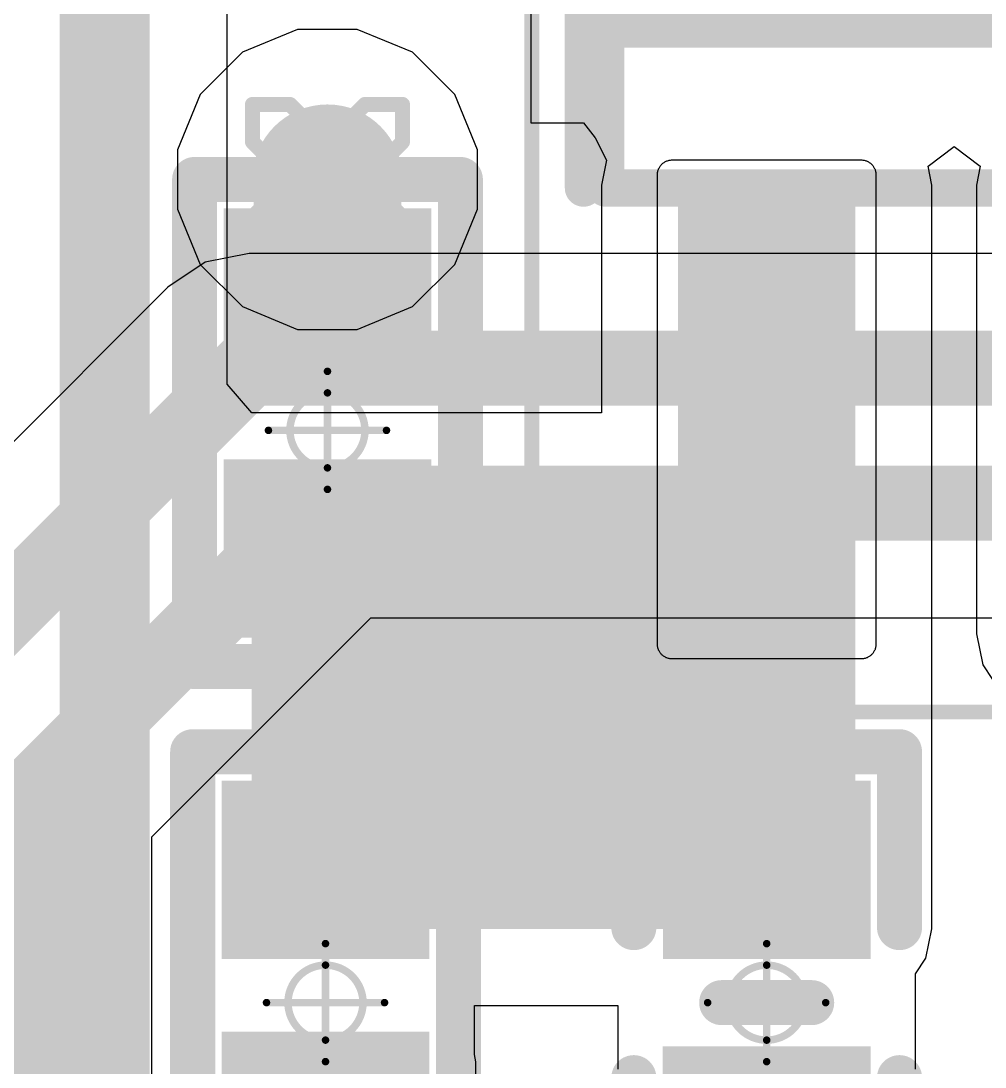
# Model space of a CAD drawing. Header units: inches. Extents: x -0.5 to 14, y -0.2 to 4.7.
# Drawn here: x 0.1242 to 0.2527, y 0.7315 to 0.871 of the extents above; entities that cross this region are included whole.
import ezdxf

# ---------------------------------------------------------------- set-up
doc = ezdxf.new("R2010")
doc.units = ezdxf.units.IN
doc.header["$MEASUREMENT"] = 0
for name, color, linetype in [('Bottom Layer', 5, 'Continuous'), ('Drill Drawing', 1, 'Continuous'), ('GND', 16, 'Continuous'), ('Mechanical 13', 56, 'Continuous'), ('Mechanical 15', 56, 'Continuous'), ('POWER', 76, 'Continuous'), ('Top Layer', 1, 'Continuous'), ('Top Overlay', 2, 'Continuous'), ('Top Paste', 8, 'Continuous'), ('Top Solder', 216, 'Continuous'), ('Via Holes', 16, 'Continuous')]:
    doc.layers.add(name, color=color, linetype=linetype)

# ---------------------------------------------------------------- blocks, each defined once
blk = doc.blocks.new('R_0402_L_25')
at = {"layer": 'Top Layer'}
for points in [[(-0.02363, 0.00984), (-0.00788, 0.00984), (-0.00788, -0.00985), (-0.02363, -0.00985)], [(0.00984, 0.00984), (0.02559, 0.00984), (0.02559, -0.00985), (0.00984, -0.00985)]]:
    blk.add_hatch(color=1, dxfattribs=at).paths.add_polyline_path(points)
at = {"layer": 'Top Paste'}
for points in [[(-0.02363, 0.00984), (-0.00788, 0.00984), (-0.00788, -0.00985), (-0.02363, -0.00985)], [(0.00984, 0.00984), (0.02559, 0.00984), (0.02559, -0.00985), (0.00984, -0.00985)]]:
    blk.add_hatch(color=8, dxfattribs=at).paths.add_polyline_path(points)
at = {"layer": 'Top Solder'}
for points in [[(-0.02763, 0.01384), (-0.00388, 0.01384), (-0.00388, -0.01385), (-0.02763, -0.01385)], [(0.00584, 0.01384), (0.02959, 0.01384), (0.02959, -0.01385), (0.00584, -0.01385)]]:
    blk.add_hatch(color=216, dxfattribs=at).paths.add_polyline_path(points)
at = {"layer": 'Mechanical 15'}
for points in [[(0, 0.00787, 0.001, 0.001, 0), (0, -0.00787, 0.001, 0.001, 0)], [(-0.00787, 0, 0.001, 0.001, 0), (0.00787, 0, 0.001, 0.001, 0)]]:
    blk.add_lwpolyline(points, format="xyseb", dxfattribs=at)
for points in [[(-0.00025, 0.00787, 0.0005, 0.0005, 1), (0.00025, 0.00787, 0.0005, 0.0005, 1)], [(0.005, 0, 0.001, 0.001, 1), (-0.005, 0, 0.001, 0.001, 1)], [(-0.00812, 0, 0.0005, 0.0005, 1), (-0.00762, 0, 0.0005, 0.0005, 1)], [(-0.00525, 0, 0.0005, 0.0005, 1), (-0.00475, 0, 0.0005, 0.0005, 1)], [(0.00475, 0, 0.0005, 0.0005, 1), (0.00525, 0, 0.0005, 0.0005, 1)], [(0.00762, 0, 0.0005, 0.0005, 1), (0.00812, 0, 0.0005, 0.0005, 1)], [(-0.00025, -0.00787, 0.0005, 0.0005, 1), (0.00025, -0.00787, 0.0005, 0.0005, 1)]]:
    blk.add_lwpolyline(points, format="xyseb", close=True, dxfattribs=at)
at = {"layer": 'Top Overlay'}
for points in [[(-0.0315, 0.01771, 0.006, 0.006, 0), (-0.0315, -0.01772, 0.006, 0.006, 0)], [(-0.0315, 0.01771, 0.006, 0.006, 0), (0.03346, 0.01771, 0.006, 0.006, 0)], [(0.03346, 0.01771, 0.006, 0.006, 0), (0.03346, -0.01772, 0.006, 0.006, 0)], [(-0.0315, -0.01772, 0.006, 0.006, 0), (0.03346, -0.01772, 0.006, 0.006, 0)]]:
    blk.add_lwpolyline(points, format="xyseb", dxfattribs=at)
for points in [[(-0.033, 0.01771, 0.003, 0.003, 1), (-0.03, 0.01771, 0.003, 0.003, 1)], [(-0.033, 0.01771, 0.003, 0.003, 1), (-0.03, 0.01771, 0.003, 0.003, 1)], [(0.03196, 0.01771, 0.003, 0.003, 1), (0.03496, 0.01771, 0.003, 0.003, 1)], [(0.03196, 0.01771, 0.003, 0.003, 1), (0.03496, 0.01771, 0.003, 0.003, 1)], [(-0.033, -0.01772, 0.003, 0.003, 1), (-0.03, -0.01772, 0.003, 0.003, 1)], [(-0.033, -0.01772, 0.003, 0.003, 1), (-0.03, -0.01772, 0.003, 0.003, 1)], [(0.03196, -0.01772, 0.003, 0.003, 1), (0.03496, -0.01772, 0.003, 0.003, 1)], [(0.03196, -0.01772, 0.003, 0.003, 1), (0.03496, -0.01772, 0.003, 0.003, 1)]]:
    blk.add_lwpolyline(points, format="xyseb", close=True, dxfattribs=at)
blk = doc.blocks.new('R_0402_L_26')
at = {"layer": 'Top Layer'}
for points in [[(-0.02363, 0.00984), (-0.00788, 0.00984), (-0.00788, -0.00985), (-0.02363, -0.00985)], [(0.00984, 0.00984), (0.02559, 0.00984), (0.02559, -0.00985), (0.00984, -0.00985)]]:
    blk.add_hatch(color=1, dxfattribs=at).paths.add_polyline_path(points)
at = {"layer": 'Top Paste'}
for points in [[(-0.02363, 0.00984), (-0.00788, 0.00984), (-0.00788, -0.00985), (-0.02363, -0.00985)], [(0.00984, 0.00984), (0.02559, 0.00984), (0.02559, -0.00985), (0.00984, -0.00985)]]:
    blk.add_hatch(color=8, dxfattribs=at).paths.add_polyline_path(points)
at = {"layer": 'Top Solder'}
for points in [[(-0.02763, 0.01384), (-0.00388, 0.01384), (-0.00388, -0.01385), (-0.02763, -0.01385)], [(0.00584, 0.01384), (0.02959, 0.01384), (0.02959, -0.01385), (0.00584, -0.01385)]]:
    blk.add_hatch(color=216, dxfattribs=at).paths.add_polyline_path(points)
at = {"layer": 'Mechanical 15'}
for points in [[(0, 0.00787, 0.001, 0.001, 0), (0, -0.00787, 0.001, 0.001, 0)], [(-0.00787, 0, 0.001, 0.001, 0), (0.00787, 0, 0.001, 0.001, 0)]]:
    blk.add_lwpolyline(points, format="xyseb", dxfattribs=at)
for points in [[(-0.00025, 0.00787, 0.0005, 0.0005, 1), (0.00025, 0.00787, 0.0005, 0.0005, 1)], [(0.005, 0, 0.001, 0.001, 1), (-0.005, 0, 0.001, 0.001, 1)], [(-0.00812, 0, 0.0005, 0.0005, 1), (-0.00762, 0, 0.0005, 0.0005, 1)], [(-0.00525, 0, 0.0005, 0.0005, 1), (-0.00475, 0, 0.0005, 0.0005, 1)], [(0.00475, 0, 0.0005, 0.0005, 1), (0.00525, 0, 0.0005, 0.0005, 1)], [(0.00762, 0, 0.0005, 0.0005, 1), (0.00812, 0, 0.0005, 0.0005, 1)], [(-0.00025, -0.00787, 0.0005, 0.0005, 1), (0.00025, -0.00787, 0.0005, 0.0005, 1)]]:
    blk.add_lwpolyline(points, format="xyseb", close=True, dxfattribs=at)
at = {"layer": 'Top Overlay'}
for points in [[(-0.0315, 0.01771, 0.006, 0.006, 0), (-0.0315, -0.01772, 0.006, 0.006, 0)], [(-0.0315, 0.01771, 0.006, 0.006, 0), (0.03346, 0.01771, 0.006, 0.006, 0)], [(0.03346, 0.01771, 0.006, 0.006, 0), (0.03346, -0.01772, 0.006, 0.006, 0)], [(-0.0315, -0.01772, 0.006, 0.006, 0), (0.03346, -0.01772, 0.006, 0.006, 0)]]:
    blk.add_lwpolyline(points, format="xyseb", dxfattribs=at)
for points in [[(-0.033, 0.01771, 0.003, 0.003, 1), (-0.03, 0.01771, 0.003, 0.003, 1)], [(-0.033, 0.01771, 0.003, 0.003, 1), (-0.03, 0.01771, 0.003, 0.003, 1)], [(0.03196, 0.01771, 0.003, 0.003, 1), (0.03496, 0.01771, 0.003, 0.003, 1)], [(0.03196, 0.01771, 0.003, 0.003, 1), (0.03496, 0.01771, 0.003, 0.003, 1)], [(-0.033, -0.01772, 0.003, 0.003, 1), (-0.03, -0.01772, 0.003, 0.003, 1)], [(-0.033, -0.01772, 0.003, 0.003, 1), (-0.03, -0.01772, 0.003, 0.003, 1)], [(0.03196, -0.01772, 0.003, 0.003, 1), (0.03496, -0.01772, 0.003, 0.003, 1)], [(0.03196, -0.01772, 0.003, 0.003, 1), (0.03496, -0.01772, 0.003, 0.003, 1)]]:
    blk.add_lwpolyline(points, format="xyseb", close=True, dxfattribs=at)
blk = doc.blocks.new('VREG_LM5017MR_NOPB_30')
at = {"layer": 'Top Layer'}
blk.add_hatch(color=1, dxfattribs=at).paths.add_polyline_path([(-0.05807, 0.09646), (0.05807, 0.09646), (0.05807, -0.09646), (-0.05807, -0.09646)])
h = blk.add_hatch(color=1, dxfattribs=at)
edge = h.paths.add_edge_path()
edge.add_arc((0.07638, -0.06378), 0.000591, 90, 180)
edge.add_line((0.07579, -0.06378), (0.07579, -0.08622))
edge.add_arc((0.07638, -0.08622), 0.000591, 180, 270)
edge.add_line((0.07638, -0.08681), (0.13622, -0.08681))
edge.add_arc((0.13622, -0.08622), 0.000591, 270, 360)
edge.add_line((0.13681, -0.08622), (0.13681, -0.06378))
edge.add_arc((0.13622, -0.06378), 0.000591, 0, 90)
edge.add_line((0.13622, -0.06319), (0.07638, -0.06319))
at = {"layer": 'Top Paste'}
h = blk.add_hatch(color=8, dxfattribs=at)
edge = h.paths.add_edge_path()
edge.add_arc((0.07638, -0.06378), 0.000591, 90, 180)
edge.add_line((0.07579, -0.06378), (0.07579, -0.08622))
edge.add_arc((0.07638, -0.08622), 0.000591, 180, 270)
edge.add_line((0.07638, -0.08681), (0.13622, -0.08681))
edge.add_arc((0.13622, -0.08622), 0.000591, 270, 360)
edge.add_line((0.13681, -0.08622), (0.13681, -0.06378))
edge.add_arc((0.13622, -0.06378), 0.000591, 0, 90)
edge.add_line((0.13622, -0.06319), (0.07638, -0.06319))
at = {"layer": 'Mechanical 13'}
for points in [[(0.07677, -0.09646, 0.005, 0.005, 0), (0.07677, 0.09646, 0.005, 0.005, 0)], [(0.07677, -0.09646, 0.005, 0.005, 0), (-0.07677, -0.09646, 0.005, 0.005, 0)]]:
    blk.add_lwpolyline(points, format="xyseb", dxfattribs=at)
blk.add_lwpolyline([(0.07552, -0.09646, 0.0025, 0.0025, 1), (0.07802, -0.09646, 0.0025, 0.0025, 1)], format="xyseb", close=True, dxfattribs=at)
blk.add_lwpolyline([(0.07552, -0.09646, 0.0025, 0.0025, 1), (0.07802, -0.09646, 0.0025, 0.0025, 1)], format="xyseb", close=True, dxfattribs=at)
at = {"layer": 'Mechanical 15'}
for points in [[(0.14665, -0.1063, 0.00197, 0.00197, 0), (0.14665, 0.1063, 0.00197, 0.00197, 0)], [(0.14665, -0.1063, 0.00197, 0.00197, 0), (-0.14665, -0.1063, 0.00197, 0.00197, 0)]]:
    blk.add_lwpolyline(points, format="xyseb", dxfattribs=at)
blk.add_lwpolyline([(0.14616, -0.1063, 0.000984, 0.000984, 1), (0.14715, -0.1063, 0.000984, 0.000984, 1)], format="xyseb", close=True, dxfattribs=at)
blk.add_lwpolyline([(0.14616, -0.1063, 0.000984, 0.000984, 1), (0.14715, -0.1063, 0.000984, 0.000984, 1)], format="xyseb", close=True, dxfattribs=at)
at = {"layer": 'Top Overlay'}
blk.add_lwpolyline([(0.07677, -0.09941, 0.005, 0.005, 0), (-0.07677, -0.09941, 0.005, 0.005, 0)], format="xyseb", dxfattribs=at)
blk.add_lwpolyline([(0.07552, -0.09941, 0.0025, 0.0025, 1), (0.07802, -0.09941, 0.0025, 0.0025, 1)], format="xyseb", close=True, dxfattribs=at)
at = {"layer": 'Top Solder'}
for p, q in [((0.0733, -0.06142), (0.07335, -0.06133)), ((0.07335, -0.06133), (0.07341, -0.06124)), ((0.07341, -0.06124), (0.07347, -0.06116)), ((0.07347, -0.06116), (0.07354, -0.06108)), ((0.07354, -0.06108), (0.07361, -0.06101)), ((0.07361, -0.06101), (0.07368, -0.06094)), ((0.07368, -0.06094), (0.07376, -0.06087)), ((0.07376, -0.06087), (0.07384, -0.06081)), ((0.07384, -0.06081), (0.07393, -0.06075)), ((0.07393, -0.06075), (0.07402, -0.0607)), ((0.07402, -0.0607), (0.07411, -0.06065)), ((0.07411, -0.06065), (0.0742, -0.0606)), ((0.0742, -0.0606), (0.07429, -0.06056)), ((0.07429, -0.06056), (0.07439, -0.06053)), ((0.07439, -0.06053), (0.07449, -0.0605)), ((0.07449, -0.0605), (0.07459, -0.06048)), ((0.07459, -0.06048), (0.07469, -0.06046)), ((0.07469, -0.06046), (0.07479, -0.06044)), ((0.07479, -0.06044), (0.0749, -0.06044)), ((0.0749, -0.06044), (0.075, -0.06043)), ((0.075, -0.06043), (0.1376, -0.06043)), ((0.1376, -0.06043), (0.1377, -0.06044)), ((0.1377, -0.06044), (0.1378, -0.06044)), ((0.1378, -0.06044), (0.13791, -0.06046)), ((0.13791, -0.06046), (0.13801, -0.06048)), ((0.13801, -0.06048), (0.13811, -0.0605)), ((0.13811, -0.0605), (0.13821, -0.06053)), ((0.13821, -0.06053), (0.1383, -0.06056)), ((0.1383, -0.06056), (0.1384, -0.0606)), ((0.1384, -0.0606), (0.13849, -0.06065)), ((0.13849, -0.06065), (0.13858, -0.0607)), ((0.13858, -0.0607), (0.13867, -0.06075)), ((0.13867, -0.06075), (0.13876, -0.06081)), ((0.13876, -0.06081), (0.13884, -0.06087)), ((0.13884, -0.06087), (0.13892, -0.06094)), ((0.13892, -0.06094), (0.13899, -0.06101)), ((0.13899, -0.06101), (0.13906, -0.06108)), ((0.13906, -0.06108), (0.13913, -0.06116)), ((0.13913, -0.06116), (0.13919, -0.06124)), ((0.13919, -0.06124), (0.13925, -0.06133)), ((0.13925, -0.06133), (0.1393, -0.06142)), ((0.07303, -0.0623), (0.07304, -0.0622)), ((0.07303, -0.0624), (0.07303, -0.0623)), ((0.07303, -0.0876), (0.07303, -0.0624)), ((0.07304, -0.0622), (0.07306, -0.06209)), ((0.07306, -0.06209), (0.07307, -0.06199)), ((0.07307, -0.06199), (0.0731, -0.06189)), ((0.0731, -0.06189), (0.07313, -0.06179)), ((0.07313, -0.06179), (0.07316, -0.0617)), ((0.07316, -0.0617), (0.0732, -0.0616)), ((0.0732, -0.0616), (0.07325, -0.06151)), ((0.07325, -0.06151), (0.0733, -0.06142)), ((0.1393, -0.06142), (0.13935, -0.06151)), ((0.13935, -0.06151), (0.1394, -0.0616)), ((0.1394, -0.0616), (0.13944, -0.0617)), ((0.13944, -0.0617), (0.13947, -0.06179)), ((0.13947, -0.06179), (0.1395, -0.06189)), ((0.1395, -0.06189), (0.13952, -0.06199)), ((0.13952, -0.06199), (0.13954, -0.06209)), ((0.13954, -0.06209), (0.13956, -0.0622)), ((0.13956, -0.0622), (0.13956, -0.0623)), ((0.13956, -0.0623), (0.13957, -0.0624)), ((0.13957, -0.0624), (0.13957, -0.0876)), ((0.07303, -0.0877), (0.07303, -0.0876)), ((0.07304, -0.0878), (0.07303, -0.0877)), ((0.07306, -0.08791), (0.07304, -0.0878)), ((0.13956, -0.0878), (0.13954, -0.08791)), ((0.13957, -0.0876), (0.13956, -0.0877)), ((0.13956, -0.0877), (0.13956, -0.0878)), ((0.07307, -0.08801), (0.07306, -0.08791)), ((0.0731, -0.08811), (0.07307, -0.08801)), ((0.07313, -0.08821), (0.0731, -0.08811)), ((0.07316, -0.0883), (0.07313, -0.08821)), ((0.0732, -0.0884), (0.07316, -0.0883)), ((0.07325, -0.08849), (0.0732, -0.0884)), ((0.0733, -0.08858), (0.07325, -0.08849)), ((0.07335, -0.08867), (0.0733, -0.08858)), ((0.07341, -0.08876), (0.07335, -0.08867)), ((0.07347, -0.08884), (0.07341, -0.08876)), ((0.07354, -0.08892), (0.07347, -0.08884)), ((0.07361, -0.08899), (0.07354, -0.08892)), ((0.07368, -0.08906), (0.07361, -0.08899)), ((0.07376, -0.08913), (0.07368, -0.08906)), ((0.07384, -0.08919), (0.07376, -0.08913)), ((0.07393, -0.08925), (0.07384, -0.08919)), ((0.07402, -0.0893), (0.07393, -0.08925)), ((0.13867, -0.08925), (0.13858, -0.0893)), ((0.13876, -0.08919), (0.13867, -0.08925)), ((0.13884, -0.08913), (0.13876, -0.08919)), ((0.13892, -0.08906), (0.13884, -0.08913)), ((0.13899, -0.08899), (0.13892, -0.08906)), ((0.13906, -0.08892), (0.13899, -0.08899)), ((0.13913, -0.08884), (0.13906, -0.08892)), ((0.13919, -0.08876), (0.13913, -0.08884)), ((0.13925, -0.08867), (0.13919, -0.08876)), ((0.1393, -0.08858), (0.13925, -0.08867)), ((0.13935, -0.08849), (0.1393, -0.08858)), ((0.1394, -0.0884), (0.13935, -0.08849)), ((0.13944, -0.0883), (0.1394, -0.0884)), ((0.13947, -0.08821), (0.13944, -0.0883)), ((0.1395, -0.08811), (0.13947, -0.08821)), ((0.13952, -0.08801), (0.1395, -0.08811)), ((0.13954, -0.08791), (0.13952, -0.08801)), ((0.07411, -0.08935), (0.07402, -0.0893)), ((0.0742, -0.0894), (0.07411, -0.08935)), ((0.07429, -0.08944), (0.0742, -0.0894)), ((0.07439, -0.08947), (0.07429, -0.08944)), ((0.07449, -0.0895), (0.07439, -0.08947)), ((0.07459, -0.08952), (0.07449, -0.0895)), ((0.07469, -0.08954), (0.07459, -0.08952)), ((0.07479, -0.08956), (0.07469, -0.08954)), ((0.0749, -0.08956), (0.07479, -0.08956)), ((0.075, -0.08957), (0.0749, -0.08956)), ((0.1376, -0.08957), (0.075, -0.08957)), ((0.1377, -0.08956), (0.1376, -0.08957)), ((0.1378, -0.08956), (0.1377, -0.08956)), ((0.13791, -0.08954), (0.1378, -0.08956)), ((0.13801, -0.08952), (0.13791, -0.08954)), ((0.13811, -0.0895), (0.13801, -0.08952)), ((0.13821, -0.08947), (0.13811, -0.0895)), ((0.1383, -0.08944), (0.13821, -0.08947)), ((0.1384, -0.0894), (0.1383, -0.08944)), ((0.13849, -0.08935), (0.1384, -0.0894)), ((0.13858, -0.0893), (0.13849, -0.08935))]:
    blk.add_line(p, q, dxfattribs=at)
blk = doc.blocks.new('C_0402_L_40')
at = {"layer": 'Top Layer'}
for points in [[(-0.02559, 0.00984), (-0.00984, 0.00984), (-0.00984, -0.00984), (-0.02559, -0.00984)], [(0.00984, 0.00984), (0.02559, 0.00984), (0.02559, -0.00985), (0.00984, -0.00985)]]:
    blk.add_hatch(color=1, dxfattribs=at).paths.add_polyline_path(points)
at = {"layer": 'Top Paste'}
for points in [[(-0.02559, 0.00984), (-0.00984, 0.00984), (-0.00984, -0.00984), (-0.02559, -0.00984)], [(0.00984, 0.00984), (0.02559, 0.00984), (0.02559, -0.00985), (0.00984, -0.00985)]]:
    blk.add_hatch(color=8, dxfattribs=at).paths.add_polyline_path(points)
at = {"layer": 'Top Solder'}
for points in [[(-0.02959, 0.01384), (-0.00584, 0.01384), (-0.00584, -0.01384), (-0.02959, -0.01384)], [(0.00584, 0.01384), (0.02959, 0.01384), (0.02959, -0.01385), (0.00584, -0.01385)]]:
    blk.add_hatch(color=216, dxfattribs=at).paths.add_polyline_path(points)
at = {"layer": 'Mechanical 15'}
for points in [[(0, -0.00787, 0.001, 0.001, 0), (0, 0.00787, 0.001, 0.001, 0)], [(0.00787, 0, 0.001, 0.001, 0), (-0.00787, 0, 0.001, 0.001, 0)]]:
    blk.add_lwpolyline(points, format="xyseb", dxfattribs=at)
for points in [[(-0.00025, 0.00787, 0.0005, 0.0005, 1), (0.00025, 0.00787, 0.0005, 0.0005, 1)], [(0.005, 0, 0.001, 0.001, 1), (-0.005, 0, 0.001, 0.001, 1)], [(-0.00812, 0, 0.0005, 0.0005, 1), (-0.00762, 0, 0.0005, 0.0005, 1)], [(-0.00525, 0, 0.0005, 0.0005, 1), (-0.00475, 0, 0.0005, 0.0005, 1)], [(0.00475, 0, 0.0005, 0.0005, 1), (0.00525, 0, 0.0005, 0.0005, 1)], [(0.00762, 0, 0.0005, 0.0005, 1), (0.00812, 0, 0.0005, 0.0005, 1)], [(-0.00025, -0.00787, 0.0005, 0.0005, 1), (0.00025, -0.00787, 0.0005, 0.0005, 1)]]:
    blk.add_lwpolyline(points, format="xyseb", close=True, dxfattribs=at)
at = {"layer": 'Top Overlay'}
for points in [[(-0.01, 0.01771, 0.006, 0.006, 0), (-0.03346, 0.01771, 0.006, 0.006, 0)], [(-0.03346, -0.01771, 0.006, 0.006, 0), (-0.03346, 0.01771, 0.006, 0.006, 0)], [(0.03346, 0.01771, 0.006, 0.006, 0), (0.01, 0.01771, 0.006, 0.006, 0)], [(0.03346, -0.01772, 0.006, 0.006, 0), (0.03346, 0.01771, 0.006, 0.006, 0)], [(0, -0.006, 0.006, 0.006, 0), (0, 0.006, 0.006, 0.006, 0)], [(-0.01, -0.01771, 0.006, 0.006, 0), (-0.03346, -0.01771, 0.006, 0.006, 0)], [(-0.03345, -0.01772, 0.006, 0.006, 0), (-0.03346, -0.01771, 0.006, 0.006, 0)], [(0.03346, -0.01771, 0.006, 0.006, 0), (0.01, -0.01771, 0.006, 0.006, 0)]]:
    blk.add_lwpolyline(points, format="xyseb", dxfattribs=at)
for points in [[(-0.03496, 0.01771, 0.003, 0.003, 1), (-0.03196, 0.01771, 0.003, 0.003, 1)], [(-0.03496, 0.01771, 0.003, 0.003, 1), (-0.03196, 0.01771, 0.003, 0.003, 1)], [(-0.0115, 0.01771, 0.003, 0.003, 1), (-0.0085, 0.01771, 0.003, 0.003, 1)], [(0.0085, 0.01771, 0.003, 0.003, 1), (0.0115, 0.01771, 0.003, 0.003, 1)], [(0.03196, 0.01771, 0.003, 0.003, 1), (0.03496, 0.01771, 0.003, 0.003, 1)], [(0.03196, 0.01771, 0.003, 0.003, 1), (0.03496, 0.01771, 0.003, 0.003, 1)], [(-0.0015, 0.006, 0.003, 0.003, 1), (0.0015, 0.006, 0.003, 0.003, 1)], [(-0.0015, -0.006, 0.003, 0.003, 1), (0.0015, -0.006, 0.003, 0.003, 1)], [(-0.03496, -0.01771, 0.003, 0.003, 1), (-0.03196, -0.01771, 0.003, 0.003, 1)], [(-0.03496, -0.01771, 0.003, 0.003, 1), (-0.03196, -0.01771, 0.003, 0.003, 1)], [(-0.03496, -0.01771, 0.003, 0.003, 1), (-0.03196, -0.01771, 0.003, 0.003, 1)], [(-0.03495, -0.01772, 0.003, 0.003, 1), (-0.03195, -0.01772, 0.003, 0.003, 1)], [(-0.0115, -0.01771, 0.003, 0.003, 1), (-0.0085, -0.01771, 0.003, 0.003, 1)], [(0.0085, -0.01771, 0.003, 0.003, 1), (0.0115, -0.01771, 0.003, 0.003, 1)], [(0.03196, -0.01771, 0.003, 0.003, 1), (0.03496, -0.01771, 0.003, 0.003, 1)], [(0.03196, -0.01772, 0.003, 0.003, 1), (0.03496, -0.01772, 0.003, 0.003, 1)]]:
    blk.add_lwpolyline(points, format="xyseb", close=True, dxfattribs=at)

msp = doc.modelspace()

# ---------------------------------------------------------------- hatches: boundary and pattern name
at = {"layer": 'Bottom Layer'}
h = msp.add_hatch(color=5, dxfattribs=at)
edge = h.paths.add_edge_path()
edge.add_arc((0.16505, 0.84987), 0.01, 0, 360)
at = {"layer": 'GND'}
h = msp.add_hatch(color=16, dxfattribs=at)
edge = h.paths.add_edge_path()
edge.add_arc((0.16505, 0.84987), 0.01, 0, 360)
at = {"layer": 'POWER'}
h = msp.add_hatch(color=76, dxfattribs=at)
edge = h.paths.add_edge_path()
edge.add_arc((0.16505, 0.84987), 0.01, 0, 360)
at = {"layer": 'Top Layer'}
h = msp.add_hatch(color=1, dxfattribs=at)
edge = h.paths.add_edge_path()
edge.add_arc((0.16505, 0.84987), 0.01, 0, 360)
for points in [[(0.15521, 0.82625), (0.17489, 0.82625), (0.17489, 0.84987), (0.15521, 0.84987)], [(0.21376, 0.75585), (0.23344, 0.75585), (0.23344, 0.81723), (0.21376, 0.81723)], [(0.15495, 0.74994), (0.23541, 0.74994), (0.23541, 0.80853), (0.15495, 0.80853)], [(0.17464, 0.73222), (0.15495, 0.73222), (0.15495, 0.7086), (0.17464, 0.7086)]]:
    msp.add_hatch(color=1, dxfattribs=at).paths.add_polyline_path(points)
at = {"layer": 'Via Holes'}
h = msp.add_hatch(color=7, dxfattribs=at)
edge = h.paths.add_edge_path()
edge.add_arc((0.16505, 0.84987), 0.005, 0, 360)

# ---------------------------------------------------------------- linework, layer by layer
at = {"layer": 'Bottom Layer'}
for p, q in [((0.1546, 0.83999), (0.14875, 0.83883)), ((0.47353, 0.83999), (0.1546, 0.83999)), ((0.14875, 0.83883), (0.14379, 0.83551)), ((0.14379, 0.83551), (0.09738, 0.7891)), ((0.14163, 0.7622), (0.17083, 0.7914)), ((0.17083, 0.7914), (0.30466, 0.7914)), ((0.14163, 0.71801), (0.14163, 0.7622))]:
    msp.add_line(p, q, dxfattribs=at)
for points in [[(0.10819, 0.77829, 0.01, 0.01, 0), (0.1546, 0.8247, 0.01, 0.01, 0)], [(0.1546, 0.8247, 0.01, 0.01, 0), (0.47986, 0.8247, 0.01, 0.01, 0)], [(0.12634, 0.76854, 0.01, 0.01, 0), (0.1645, 0.8067, 0.01, 0.01, 0)], [(0.1645, 0.8067, 0.01, 0.01, 0), (0.48855, 0.8067, 0.01, 0.01, 0)], [(0.12634, 0.31011, 0.01, 0.01, 0), (0.12634, 0.76854, 0.01, 0.01, 0)]]:
    msp.add_lwpolyline(points, format="xyseb", dxfattribs=at)
for points in [[(0.1521, 0.8247, 0.005, 0.005, 1), (0.1571, 0.8247, 0.005, 0.005, 1)], [(0.1521, 0.8247, 0.005, 0.005, 1), (0.1571, 0.8247, 0.005, 0.005, 1)], [(0.162, 0.8067, 0.005, 0.005, 1), (0.167, 0.8067, 0.005, 0.005, 1)], [(0.162, 0.8067, 0.005, 0.005, 1), (0.167, 0.8067, 0.005, 0.005, 1)], [(0.12384, 0.76854, 0.005, 0.005, 1), (0.12884, 0.76854, 0.005, 0.005, 1)], [(0.12384, 0.76854, 0.005, 0.005, 1), (0.12884, 0.76854, 0.005, 0.005, 1)]]:
    msp.add_lwpolyline(points, format="xyseb", close=True, dxfattribs=at)
at = {"layer": 'Drill Drawing'}
for points in [[(0.15505, 0.85487, 0.002, 0.002, 0), (0.15505, 0.85987, 0.002, 0.002, 0)], [(0.15505, 0.85987, 0.002, 0.002, 0), (0.16005, 0.85987, 0.002, 0.002, 0)], [(0.16005, 0.85987, 0.002, 0.002, 0), (0.16505, 0.85487, 0.002, 0.002, 0)], [(0.16505, 0.85487, 0.002, 0.002, 0), (0.17005, 0.85987, 0.002, 0.002, 0)], [(0.17005, 0.85987, 0.002, 0.002, 0), (0.17505, 0.85987, 0.002, 0.002, 0)], [(0.17505, 0.85487, 0.002, 0.002, 0), (0.17505, 0.85987, 0.002, 0.002, 0)], [(0.15505, 0.85487, 0.002, 0.002, 0), (0.16005, 0.84987, 0.002, 0.002, 0)], [(0.17005, 0.84987, 0.002, 0.002, 0), (0.17505, 0.85487, 0.002, 0.002, 0)], [(0.15505, 0.84487, 0.002, 0.002, 0), (0.16005, 0.84987, 0.002, 0.002, 0)], [(0.17005, 0.84987, 0.002, 0.002, 0), (0.17505, 0.84487, 0.002, 0.002, 0)], [(0.15505, 0.83987, 0.002, 0.002, 0), (0.15505, 0.84487, 0.002, 0.002, 0)], [(0.16005, 0.83987, 0.002, 0.002, 0), (0.16505, 0.84487, 0.002, 0.002, 0)], [(0.16505, 0.84487, 0.002, 0.002, 0), (0.17005, 0.83987, 0.002, 0.002, 0)], [(0.17505, 0.83987, 0.002, 0.002, 0), (0.17505, 0.84487, 0.002, 0.002, 0)], [(0.15505, 0.83987, 0.002, 0.002, 0), (0.16005, 0.83987, 0.002, 0.002, 0)], [(0.17005, 0.83987, 0.002, 0.002, 0), (0.17505, 0.83987, 0.002, 0.002, 0)]]:
    msp.add_lwpolyline(points, format="xyseb", dxfattribs=at)
for points in [[(0.15455, 0.85987, 0.001, 0.001, 1), (0.15555, 0.85987, 0.001, 0.001, 1)], [(0.15455, 0.85987, 0.001, 0.001, 1), (0.15555, 0.85987, 0.001, 0.001, 1)], [(0.15955, 0.85987, 0.001, 0.001, 1), (0.16055, 0.85987, 0.001, 0.001, 1)], [(0.15955, 0.85987, 0.001, 0.001, 1), (0.16055, 0.85987, 0.001, 0.001, 1)], [(0.16955, 0.85987, 0.001, 0.001, 1), (0.17055, 0.85987, 0.001, 0.001, 1)], [(0.16955, 0.85987, 0.001, 0.001, 1), (0.17055, 0.85987, 0.001, 0.001, 1)], [(0.17455, 0.85987, 0.001, 0.001, 1), (0.17555, 0.85987, 0.001, 0.001, 1)], [(0.17455, 0.85987, 0.001, 0.001, 1), (0.17555, 0.85987, 0.001, 0.001, 1)], [(0.15455, 0.85487, 0.001, 0.001, 1), (0.15555, 0.85487, 0.001, 0.001, 1)], [(0.15455, 0.85487, 0.001, 0.001, 1), (0.15555, 0.85487, 0.001, 0.001, 1)], [(0.16455, 0.85487, 0.001, 0.001, 1), (0.16555, 0.85487, 0.001, 0.001, 1)], [(0.16455, 0.85487, 0.001, 0.001, 1), (0.16555, 0.85487, 0.001, 0.001, 1)], [(0.17455, 0.85487, 0.001, 0.001, 1), (0.17555, 0.85487, 0.001, 0.001, 1)], [(0.17455, 0.85487, 0.001, 0.001, 1), (0.17555, 0.85487, 0.001, 0.001, 1)], [(0.15955, 0.84987, 0.001, 0.001, 1), (0.16055, 0.84987, 0.001, 0.001, 1)], [(0.15955, 0.84987, 0.001, 0.001, 1), (0.16055, 0.84987, 0.001, 0.001, 1)], [(0.16955, 0.84987, 0.001, 0.001, 1), (0.17055, 0.84987, 0.001, 0.001, 1)], [(0.16955, 0.84987, 0.001, 0.001, 1), (0.17055, 0.84987, 0.001, 0.001, 1)], [(0.15455, 0.84487, 0.001, 0.001, 1), (0.15555, 0.84487, 0.001, 0.001, 1)], [(0.15455, 0.84487, 0.001, 0.001, 1), (0.15555, 0.84487, 0.001, 0.001, 1)], [(0.16455, 0.84487, 0.001, 0.001, 1), (0.16555, 0.84487, 0.001, 0.001, 1)], [(0.16455, 0.84487, 0.001, 0.001, 1), (0.16555, 0.84487, 0.001, 0.001, 1)], [(0.17455, 0.84487, 0.001, 0.001, 1), (0.17555, 0.84487, 0.001, 0.001, 1)], [(0.17455, 0.84487, 0.001, 0.001, 1), (0.17555, 0.84487, 0.001, 0.001, 1)], [(0.15455, 0.83987, 0.001, 0.001, 1), (0.15555, 0.83987, 0.001, 0.001, 1)], [(0.15455, 0.83987, 0.001, 0.001, 1), (0.15555, 0.83987, 0.001, 0.001, 1)], [(0.15955, 0.83987, 0.001, 0.001, 1), (0.16055, 0.83987, 0.001, 0.001, 1)], [(0.15955, 0.83987, 0.001, 0.001, 1), (0.16055, 0.83987, 0.001, 0.001, 1)], [(0.16955, 0.83987, 0.001, 0.001, 1), (0.17055, 0.83987, 0.001, 0.001, 1)], [(0.16955, 0.83987, 0.001, 0.001, 1), (0.17055, 0.83987, 0.001, 0.001, 1)], [(0.17455, 0.83987, 0.001, 0.001, 1), (0.17555, 0.83987, 0.001, 0.001, 1)], [(0.17455, 0.83987, 0.001, 0.001, 1), (0.17555, 0.83987, 0.001, 0.001, 1)]]:
    msp.add_lwpolyline(points, format="xyseb", close=True, dxfattribs=at)
at = {"layer": 'POWER'}
for p, q in [((0.16107, 0.86987), (0.15372, 0.86682)), ((0.16903, 0.86987), (0.16107, 0.86987)), ((0.17638, 0.86682), (0.16903, 0.86987)), ((0.15372, 0.86682), (0.1481, 0.8612)), ((0.18201, 0.8612), (0.17638, 0.86682)), ((0.1481, 0.8612), (0.14505, 0.85384)), ((0.18505, 0.85384), (0.18201, 0.8612)), ((0.14505, 0.85384), (0.14505, 0.84589)), ((0.18505, 0.84589), (0.18505, 0.85384)), ((0.14505, 0.84589), (0.1481, 0.83854)), ((0.18201, 0.83854), (0.18505, 0.84589)), ((0.1481, 0.83854), (0.15372, 0.83291)), ((0.17638, 0.83291), (0.18201, 0.83854)), ((0.15372, 0.83291), (0.16107, 0.82987)), ((0.16903, 0.82987), (0.17638, 0.83291)), ((0.16107, 0.82987), (0.16903, 0.82987))]:
    msp.add_line(p, q, dxfattribs=at)
at = {"layer": 'Top Layer'}
for p, q in [((0.15166, 0.82255), (0.15166, 1.01803)), ((0.19214, 0.99357), (0.19214, 0.85743)), ((0.19214, 0.85743), (0.19918, 0.85743)), ((0.19918, 0.85743), (0.20072, 0.85543)), ((0.20072, 0.85543), (0.20224, 0.85243)), ((0.24512, 0.85164), (0.2486, 0.85425)), ((0.2486, 0.85425), (0.25208, 0.85164)), ((0.20224, 0.85243), (0.20158, 0.84912)), ((0.24562, 0.84912), (0.24512, 0.85164)), ((0.25208, 0.85164), (0.25158, 0.84912)), ((0.20158, 0.84912), (0.20158, 0.81873)), ((0.24562, 0.78928), (0.24562, 0.84912)), ((0.25158, 0.84912), (0.25158, 0.78928)), ((0.15495, 0.81873), (0.15166, 0.82255)), ((0.20158, 0.81873), (0.15495, 0.81873)), ((0.24561, 0.78922), (0.24562, 0.78928)), ((0.24561, 0.74994), (0.24561, 0.78922)), ((0.25158, 0.78928), (0.2524, 0.78514)), ((0.2524, 0.78514), (0.2537, 0.7832)), ((0.24483, 0.74603), (0.24561, 0.74994)), ((0.24344, 0.74396), (0.24483, 0.74603)), ((0.24344, 0.73994), (0.24344, 0.74396)), ((0.18464, 0.7332), (0.18464, 0.73974)), ((0.18464, 0.73974), (0.20376, 0.73974)), ((0.20376, 0.73974), (0.20376, 0.73124)), ((0.24344, 0.73124), (0.24344, 0.73994)), ((0.24344, 0.73994), (0.24344, 0.73994)), ((0.18483, 0.73222), (0.18464, 0.7332)), ((0.18483, 0.7086), (0.18483, 0.73222))]:
    msp.add_line(p, q, dxfattribs=at)
msp.add_lwpolyline([(0.13535, 0.41119, 0.012, 0.012, 0), (0.13535, 1.03, 0.012, 0.012, 0)], format="xyseb", dxfattribs=at)

# ---------------------------------------------------------------- block references
for name, p, rotation in [('VREG_LM5017MR_NOPB_30', (0.2986, 0.9255), 270), ('R_0402_L_25', (0.16505, 0.81641), 90), ('R_0402_L_26', (0.16479, 0.7401), 90), ('C_0402_L_40', (0.2236, 0.7401), 270)]:
    msp.add_blockref(name, p, dxfattribs=dict(rotation=rotation))

doc.saveas('drawing.dxf')
